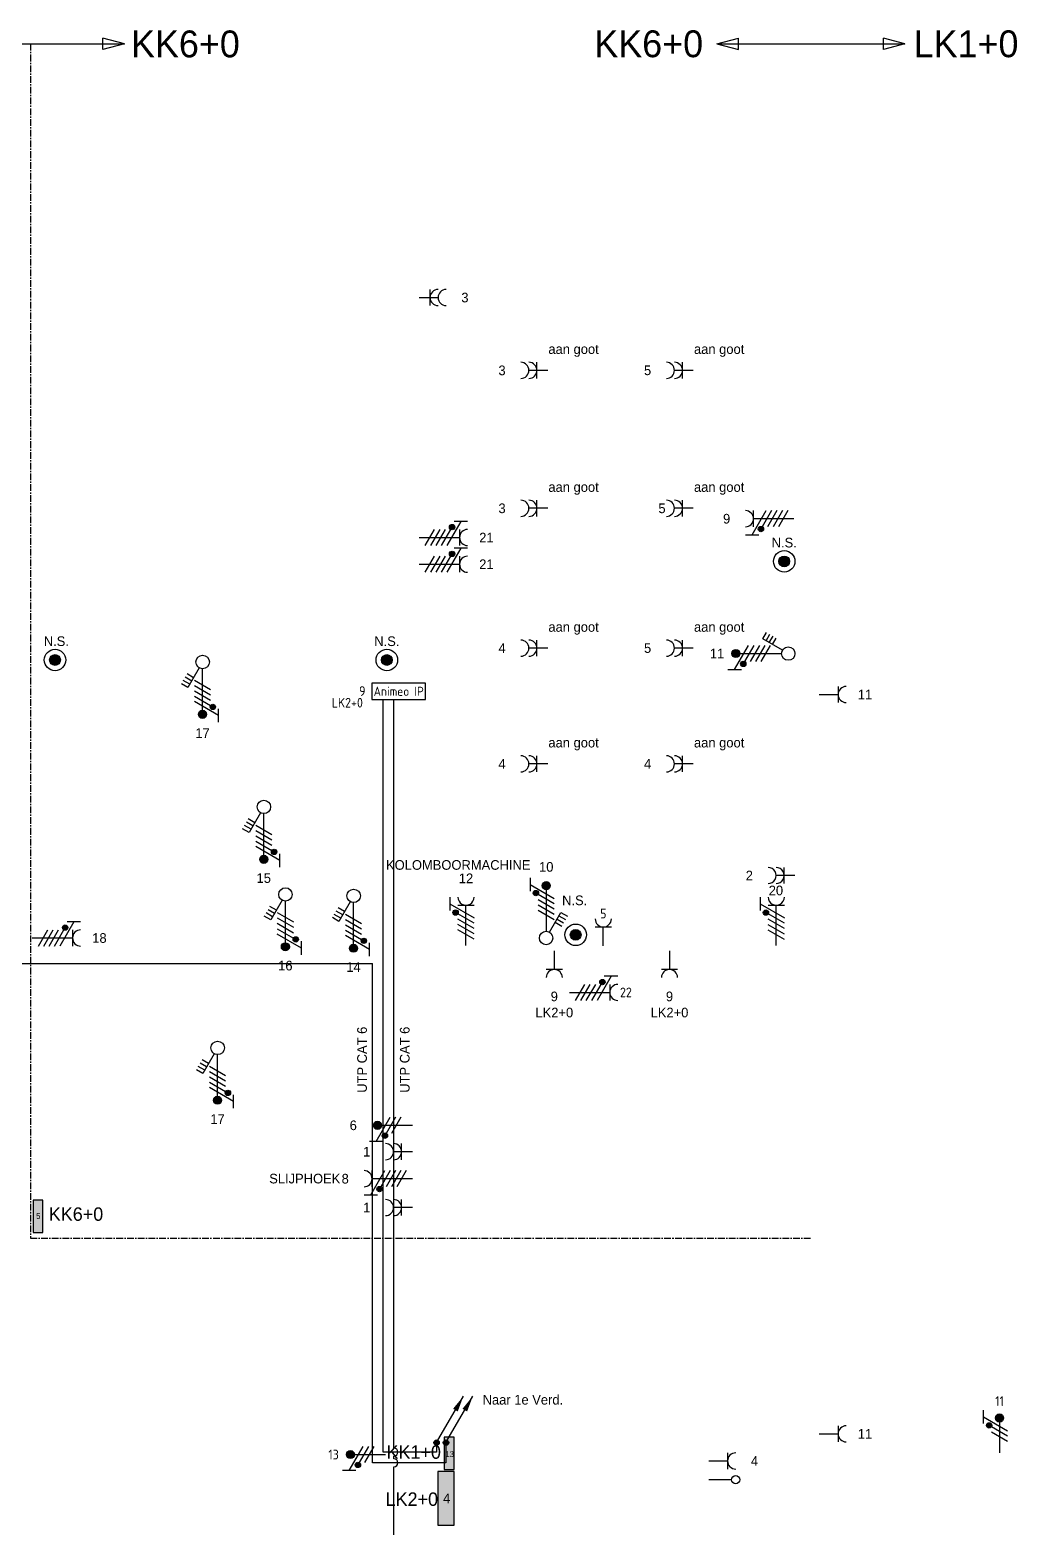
# Model space of a CAD drawing. Header units: millimetres. Extents: x -3262 to 234675, y 0 to 85156.
# Drawn here: x 54130 to 72504, y 57259 to 85135 of the extents above; entities that cross this region are included whole.
import ezdxf
from ezdxf.enums import TextEntityAlignment as Align

# ---------------------------------------------------------------- set-up
doc = ezdxf.new("R2010")
doc.units = ezdxf.units.MM
doc.header["$LTSCALE"] = 100
doc.linetypes.add('CENTER', pattern=[2, 1.25, -0.25, 0.25, -0.25])
doc.layers.get('0').update_dxf_attribs({"linetype": 'CONTINUOUS'})
for name, color, linetype in [('EL6132--', 3, 'CONTINUOUS'), ('EL6212--', 3, 'CONTINUOUS'), ('EL6212--_S', 4, 'CONTINUOUS'), ('EL6221--', 3, 'CONTINUOUS'), ('EL6222--', 3, 'CONTINUOUS'), ('EL6223--', 3, 'CONTINUOUS'), ('EL6311--', 3, 'CONTINUOUS')]:
    doc.layers.add(name, color=color, linetype=linetype)
doc.styles.add('buro-018', font='BUROFONT.shx', dxfattribs={"height": 180})
doc.styles.add('BURO-025', font='BUROFONT.shx', dxfattribs={"height": 250})
doc.styles.add('BURO-035', font='BUROFONT.shx', dxfattribs={"height": 350})
doc.styles.add('STABICAD-012', font='ISOCP.SHX', dxfattribs={"height": 1.2})
doc.styles.add('STABICAD-018', font='ISOCP.SHX', dxfattribs={"height": 180})

# ---------------------------------------------------------------- blocks, each defined once
blk = doc.blocks.new('E00078')
at = {"color": 0, "linetype": 'Continuous'}
for p, q in [((-3, 6.48), (-3, 8.98)), ((-3, 7.73), (1.5, 5.13)), ((1.5, 4.13), (-1.5, 5.87)), ((0, 7.5), (0, 1)), ((1.5, 3.13), (-1.5, 4.87))]:
    blk.add_line(p, q, dxfattribs=at)
at = {"color": 0, "linetype": 'Continuous', "const_width": 0.5}
blk.add_lwpolyline([(-2.18, 6.12, 1), (-1.68, 6.12, 1)], format="xyb", close=True, dxfattribs=at)
at = {"color": 0, "const_width": 0.75}
blk.add_lwpolyline([(-0.38, 7.5, 1), (0.38, 7.5, 1)], format="xyb", close=True, dxfattribs=at)
at = {"color": 0, "linetype": 'Continuous'}
for centre, radius in [((-1.93, 6.12), 0.5), ((0, 7.5), 0.75)]:
    blk.add_circle(centre, radius, dxfattribs=at)
at = {"color": 0, "linetype": 'Continuous', "style": 'buro-018'}
for tag, p in [('PANEL', (0, 14)), ('CIRCUIT', (0, 11)), ('SUBCIRCUIT', (4.5, 11))]:
    blk.add_attdef(tag, text='', height=1.8, dxfattribs=at).set_placement(p, align=Align.MIDDLE)
at = {"color": 0, "linetype": 'Continuous', "style": 'buro-018', "flags": 1}
for tag, p in [('POWERCODE', (13, 11)), ('ARTICLECODE', (0, 0))]:
    blk.add_attdef(tag, text='', height=1.8, dxfattribs=at).set_placement(p, align=Align.MIDDLE)
blk = doc.blocks.new('E00160')
at = {"color": 0, "linetype": 'Continuous'}
for p, q in [((-17.5, 0), (-13.5, 1.07)), ((-17.5, 0), (17.5, 0)), ((-17.5, 0), (-13.5, -1.07)), ((-13.5, -1.07), (-13.5, 1.07)), ((17.5, 0), (13.5, 1.07)), ((13.5, -1.07), (13.5, 1.07)), ((17.5, 0), (13.5, -1.07))]:
    blk.add_line(p, q, dxfattribs=at)
at = {"color": 0, "linetype": 'Continuous', "style": 'BURO-035'}
for tag, p in [('TEXT2', (-22.5, 0)), ('TEXT1', (22.5, 0))]:
    blk.add_attdef(tag, text='', height=3.5, dxfattribs=at).set_placement(p, align=Align.MIDDLE)
blk = doc.blocks.new('111304D')
at = {"color": 0, "linetype": 'Continuous'}
for p, q in [((-3, 9.98), (-3, 7.48)), ((-3, 8.73), (1.5, 6.13)), ((-1.5, 8.5), (1.5, 8.5)), ((0, 1), (0, 8.5)), ((1.5, 5.13), (-1.5, 6.87)), ((1.5, 4.13), (-1.5, 5.87)), ((1.5, 3.13), (-1.5, 4.87)), ((1.5, 2.13), (-1.5, 3.87))]:
    blk.add_line(p, q, dxfattribs=at)
at = {"color": 0, "linetype": 'Continuous', "const_width": 0.5}
blk.add_lwpolyline([(-1.68, 7.12, 1), (-2.18, 7.12, 1)], format="xyb", close=True, dxfattribs=at)
at = {"color": 0, "linetype": 'Continuous'}
blk.add_circle((-1.93, 7.12), 0.5, dxfattribs=at)
blk.add_arc((0, 10), 1.5, 180, 0, dxfattribs=at)
at = {"color": 0, "linetype": 'Continuous', "style": 'buro-018'}
for tag, p in [('PANEL', (0, 15.5)), ('CIRCUIT', (0, 12.5)), ('SUBCIRCUIT', (4.5, 12.5))]:
    blk.add_attdef(tag, text='', height=1.8, dxfattribs=at).set_placement(p, align=Align.MIDDLE)
at = {"color": 0, "linetype": 'Continuous', "style": 'buro-018', "flags": 1}
for tag, p in [('POWERCODE', (13, 12.5)), ('ARTICLECODE', (0, 0))]:
    blk.add_attdef(tag, text='', height=1.8, dxfattribs=at).set_placement(p, align=Align.MIDDLE)
blk = doc.blocks.new('1114A3A')
at = {"color": 0, "linetype": 'Continuous'}
for p, q in [((0.62, 3.33), (2.74, 7)), ((2.04, 5.79), (3.25, 5.09)), ((2.39, 6.39), (3.6, 5.69)), ((2.74, 7), (3.95, 6.3)), ((1.69, 5.18), (2.9, 4.48))]:
    blk.add_line(p, q, dxfattribs=at)
blk.add_circle((0, 2.25), 1.25, dxfattribs=at)
at = {"color": 0, "linetype": 'Continuous', "style": 'buro-018'}
blk.add_attdef('SWITCHCODE', text='', height=1.8, dxfattribs=at).set_placement((3.36, 9), align=Align.MIDDLE)
at = {"color": 0, "linetype": 'Continuous', "style": 'buro-018', "flags": 1}
blk.add_attdef('ARTICLECODE', text='', height=1.8, dxfattribs=at).set_placement((0, 0), align=Align.MIDDLE)
blk = doc.blocks.new('E00082')
at = {"color": 0, "linetype": 'Continuous'}
for p, q in [((-3, 10.98), (-3, 8.48)), ((-3, 9.73), (1.5, 7.13)), ((0, 9.5), (0, 1)), ((1.5, 6.13), (-1.5, 7.87)), ((1.5, 5.13), (-1.5, 6.87)), ((1.5, 4.13), (-1.5, 5.87)), ((1.5, 3.13), (-1.5, 4.87))]:
    blk.add_line(p, q, dxfattribs=at)
at = {"color": 0, "linetype": 'Continuous', "const_width": 0.5}
blk.add_lwpolyline([(-1.68, 8.12, 1), (-2.18, 8.12, 1)], format="xyb", close=True, dxfattribs=at)
at = {"color": 0, "const_width": 0.75}
blk.add_lwpolyline([(-0.38, 9.5, 1), (0.38, 9.5, 1)], format="xyb", close=True, dxfattribs=at)
at = {"color": 0, "linetype": 'Continuous'}
for centre, radius in [((-1.93, 8.12), 0.5), ((0, 9.5), 0.75)]:
    blk.add_circle(centre, radius, dxfattribs=at)
at = {"color": 0, "linetype": 'Continuous', "style": 'buro-018'}
for tag, p in [('PANEL', (0, 16)), ('CIRCUIT', (0, 13)), ('SUBCIRCUIT', (4.5, 13))]:
    blk.add_attdef(tag, text='', height=1.8, dxfattribs=at).set_placement(p, align=Align.MIDDLE)
at = {"color": 0, "linetype": 'Continuous', "style": 'buro-018', "flags": 1}
for tag, p in [('POWERCODE', (13, 13)), ('ARTICLECODE', (0, 0))]:
    blk.add_attdef(tag, text='', height=1.8, dxfattribs=at).set_placement(p, align=Align.MIDDLE)
blk = doc.blocks.new('111304A')
at = {"color": 0, "linetype": 'Continuous'}
for p, q in [((-1.5, 3), (1.5, 3)), ((0, 1), (0, 4.5))]:
    blk.add_line(p, q, dxfattribs=at)
for centre in [(0, 6), (0, 4.5)]:
    blk.add_arc(centre, 1.5, 180, 0, dxfattribs=at)
at = {"color": 0, "linetype": 'Continuous', "style": 'buro-018'}
for tag, p in [('PANEL', (0, 11.5)), ('CIRCUIT', (0, 8.5)), ('SUBCIRCUIT', (4.5, 8.5))]:
    blk.add_attdef(tag, text='', height=1.8, dxfattribs=at).set_placement(p, align=Align.MIDDLE)
at = {"color": 0, "linetype": 'Continuous', "style": 'buro-018', "flags": 1}
for tag, p in [('POWERCODE', (13, 8.5)), ('ARTICLECODE', (0, 0))]:
    blk.add_attdef(tag, text='', height=1.8, dxfattribs=at).set_placement(p, align=Align.MIDDLE)
blk = doc.blocks.new('E00119')
at = {"color": 0, "linetype": 'Continuous', "const_width": 1}
blk.add_lwpolyline([(-0.5, 3, 1), (0.5, 3, 1)], format="xyb", close=True, dxfattribs=at)
at = {"color": 0, "linetype": 'Continuous'}
for radius in [2, 1]:
    blk.add_circle((0, 3), radius, dxfattribs=at)
at = {"color": 0, "linetype": 'Continuous', "style": 'buro-018'}
blk.add_attdef('SWITCHCODE', text='', height=1.8, dxfattribs=at).set_placement((0, 7), align=Align.MIDDLE)
at = {"color": 0, "linetype": 'Continuous', "style": 'buro-018', "flags": 1}
blk.add_attdef('ARTICLECODE', text='', height=1.8, dxfattribs=at).set_placement((0, 0), align=Align.MIDDLE)
blk = doc.blocks.new('1116A4C')
at = {"color": 0, "linetype": 'Continuous'}
for p, q in [((-5, 4), (-5, 1)), ((5, 4), (-5, 4)), ((5, 1), (5, 4)), ((-5, 1), (5, 1))]:
    blk.add_line(p, q, dxfattribs=at)
blk.add_solid([(-5, 4), (-5, 1), (5, 4), (5, 1)], dxfattribs=at)
at = {"color": 0, "linetype": 'Continuous', "style": 'buro-018'}
for tag, p in [('PANEL', (0, 15)), ('CIRCUIT', (0, 9)), ('SUBCIRCUIT', (4.5, 9)), ('PANELNAME', (0, 6))]:
    blk.add_attdef(tag, text='', height=1.8, dxfattribs=at).set_placement(p, align=Align.MIDDLE)
at = {"color": 0, "linetype": 'Continuous', "style": 'buro-018', "flags": 1}
blk.add_attdef('ARTICLECODE', text='', height=1.8, dxfattribs=at).set_placement((0, 0), align=Align.MIDDLE)
at = {"layer": 'EL6222--', "color": 1, "style": 'STABICAD-012', "flags": 1}
blk.add_attdef('CASCADINGPANEL', text='', height=1.8, rotation=90, dxfattribs=at).set_placement((903.38, 707.15), align=Align.MIDDLE_CENTER)
blk = doc.blocks.new('111304')
at = {"color": 0, "linetype": 'Continuous'}
for p, q in [((-1.5, 4.5), (1.5, 4.5)), ((0, 1), (0, 4.5))]:
    blk.add_line(p, q, dxfattribs=at)
blk.add_arc((0, 6), 1.5, 180, 0, dxfattribs=at)
at = {"color": 0, "linetype": 'Continuous', "style": 'buro-018'}
for tag, p in [('PANEL', (0, 11.5)), ('CIRCUIT', (0, 8.5)), ('SUBCIRCUIT', (4.5, 8.5))]:
    blk.add_attdef(tag, text='', height=1.8, dxfattribs=at).set_placement(p, align=Align.MIDDLE)
at = {"color": 0, "linetype": 'Continuous', "style": 'buro-018', "flags": 1}
for tag, p in [('POWERCODE', (13, 8.5)), ('ARTICLECODE', (0, 0))]:
    blk.add_attdef(tag, text='', height=1.8, dxfattribs=at).set_placement(p, align=Align.MIDDLE)
blk = doc.blocks.new('E00128')
at = {"color": 0, "linetype": 'Continuous'}
blk.add_line((0, 5.25), (0, 1), dxfattribs=at)
blk.add_circle((0, 6), 0.75, dxfattribs=at)
at = {"color": 7, "style": 'buro-018'}
blk.add_attdef('TEXT1', text='', height=1.8, dxfattribs=at).set_placement((0, 9), align=Align.MIDDLE)
at = {"color": 0, "linetype": 'Continuous', "style": 'buro-018', "flags": 1}
blk.add_attdef('ARTICLECODE', text='', height=1.8, dxfattribs=at).set_placement((0, 0), align=Align.MIDDLE)
blk = doc.blocks.new('E00113')
at = {"color": 0, "linetype": 'Continuous'}
for p, q in [((-5, 4), (-5, 1)), ((5, 4), (-5, 4)), ((5, 1), (5, 4)), ((-5, 1), (5, 1))]:
    blk.add_line(p, q, dxfattribs=at)
at = {"color": 0, "linetype": 'Continuous', "style": 'STABICAD-018'}
for tag, p in [('TEXT1', (0, 6)), ('TEXT2', (0, 2.5)), ('ARTICLECODE', (0, 0))]:
    blk.add_attdef(tag, text='', height=1.8, dxfattribs=at).set_placement(p, align=Align.MIDDLE)
blk = doc.blocks.new('111201')
at = {"color": 0, "linetype": 'Continuous'}
blk.add_line((0, 0), (5, 8.66), dxfattribs=at)
blk.add_lwpolyline([(5, 8.66, 0, 1, 0), (3.5, 6.06, 1, 1, 0)], format="xyseb", dxfattribs=at)
blk.add_lwpolyline([(-0.25, 0, 0.5, 0.5, 1), (0.25, 0, 0.5, 0.5, 1)], format="xyseb", close=True, dxfattribs=at)
blk.add_circle((0, 0), 0.5, dxfattribs=at)
at = {"color": 0, "linetype": 'Continuous', "style": 'STABICAD-018'}
blk.add_attdef('ARTICLECODE', text='', height=1.8, dxfattribs=at).set_placement((0, 0), align=Align.MIDDLE)

msp = doc.modelspace()

# ---------------------------------------------------------------- linework, layer by layer
at = {"layer": 'EL6212--_S', "linetype": 'CENTER'}
for p, q in [((54137, 84875), (54137, 62640)), ((54137, 62640), (68667, 62640))]:
    msp.add_line(p, q, dxfattribs=at)
at = {"layer": 'EL6223--'}
for p, q in [((60705, 58655), (60705, 72670)), ((60905, 58730), (60905, 72670)), ((40364, 67752), (60505, 67752)), ((60505, 58455), (60505, 67752)), ((61699, 58830), (61699, 58655)), ((61874, 58830), (61874, 58455)), ((61699, 58655), (60705, 58655)), ((60905, 58530), (60905, 58580)), ((61874, 58455), (60505, 58455)), ((60905, 54291), (60905, 58380))]:
    msp.add_line(p, q, dxfattribs=at)
for centre in [(60905, 58655), (60905, 58455)]:
    msp.add_arc(centre, 75, 270, 90, dxfattribs=at)

# ---------------------------------------------------------------- block references
at = {"layer": 'EL6132--', "linetype": 'Continuous', "xscale": 100, "yscale": 100, "zscale": 100, "rotation": 269.9999166235742}
msp.add_blockref('E00128', (66666, 58141), dxfattribs=at)
at = {"layer": 'EL6212--', "linetype": 'Continuous'}
ref = msp.add_blockref('1116A4C', (54432, 63045), dxfattribs=dict(at, xscale=60, yscale=60, zscale=60, rotation=90.00000000000001))
ref.add_attrib('CIRCUIT', '5', dxfattribs={"layer": '0', "color": 1, "linetype": 'Continuous', "height": 108, "style": 'buro-018'}).set_placement((54286, 63049), align=Align.MIDDLE)
ref.add_attrib('PANELNAME', 'KK6+0', dxfattribs={"layer": '0', "color": 2, "linetype": 'Continuous', "height": 250, "style": 'BURO-025'}).set_placement((54987, 63086), align=Align.MIDDLE)
ref = msp.add_blockref('1116A4C', (61783, 58630), dxfattribs=dict(at, xscale=60, yscale=60, zscale=60, rotation=270))
ref.add_attrib('CIRCUIT', '13', dxfattribs={"layer": '0', "color": 1, "linetype": 'ByBlock', "height": 108, "style": 'buro-018'}).set_placement((61942, 58616), align=Align.MIDDLE)
ref.add_attrib('PANELNAME', 'KK1+0', dxfattribs={"layer": '0', "color": 2, "linetype": 'ByBlock', "height": 250, "style": 'BURO-025'}).set_placement((61273, 58655), align=Align.MIDDLE)
ref = msp.add_blockref('1116A4C', (62123, 57794), dxfattribs=dict(at, xscale=99.99999999999736, yscale=99.99999999999736, zscale=99.99999999999736, rotation=90.00004168814962))
ref.add_attrib('CIRCUIT', '4', dxfattribs={"layer": '0', "color": 1, "linetype": 'ByBlock', "height": 180, "style": 'buro-018'}).set_placement((61886, 57792), align=Align.MIDDLE)
ref.add_attrib('PANELNAME', 'LK2+0', dxfattribs={"layer": '0', "color": 2, "linetype": 'ByBlock', "height": 250, "style": 'BURO-025'}).set_placement((61238, 57778), align=Align.MIDDLE)
at = {"layer": 'EL6212--_S', "linetype": 'Continuous'}
ref = msp.add_blockref('E00160', (54137, 84875), dxfattribs=dict(at, xscale=100, yscale=100, zscale=100))
ref.add_attrib('TEXT1', 'KK6+0', dxfattribs={"layer": '0', "color": 4, "linetype": 'ByBlock', "height": 500, "style": 'buro-018'}).set_placement((57023, 84875), align=Align.MIDDLE)
ref.add_attrib('TEXT2', 'LK2+0', dxfattribs={"layer": '0', "color": 4, "linetype": 'ByBlock', "height": 500, "style": 'buro-018'}).set_placement((52349, 84394), align=Align.MIDDLE)
ref = msp.add_blockref('E00160', (68667, 84877), dxfattribs=dict(at, xscale=100, yscale=100, zscale=100))
ref.add_attrib('TEXT1', 'LK1+0', dxfattribs={"layer": '0', "color": 4, "linetype": 'ByBlock', "height": 500, "style": 'buro-018'}).set_placement((71554, 84877), align=Align.MIDDLE)
ref.add_attrib('TEXT2', 'KK6+0', dxfattribs={"layer": '0', "color": 4, "linetype": 'ByBlock', "height": 500, "style": 'buro-018'}).set_placement((65647, 84877), align=Align.MIDDLE)
at = {"layer": 'EL6221--', "linetype": 'Continuous'}
ref = msp.add_blockref('111304D', (68448, 76034, 2730), dxfattribs=dict(at, xscale=100, yscale=100, zscale=100, rotation=90.00000000000001))
ref.add_attrib('CIRCUIT', '9', dxfattribs={"layer": '0', "color": 1, "linetype": 'Continuous', "height": 180, "style": 'buro-018'}).set_placement((67098, 76034, 2730), align=Align.MIDDLE)
ref = msp.add_blockref('111304D', (61276, 75684), dxfattribs=dict(at, xscale=100, yscale=100, zscale=100, rotation=270))
ref.add_attrib('CIRCUIT', '21', dxfattribs={"layer": '0', "color": 1, "linetype": 'ByBlock', "height": 180, "style": 'buro-018'}).set_placement((62626, 75684), align=Align.MIDDLE)
ref = msp.add_blockref('111304D', (61276, 75186), dxfattribs=dict(at, xscale=100, yscale=100, zscale=100, rotation=270))
ref.add_attrib('CIRCUIT', '21', dxfattribs={"layer": '0', "color": 1, "linetype": 'ByBlock', "height": 180, "style": 'buro-018'}).set_placement((62626, 75186), align=Align.MIDDLE)
ref = msp.add_blockref('E00082', (68220, 73524), dxfattribs=dict(at, xscale=100, yscale=100, zscale=100, rotation=90.00000000000001))
ref.add_attrib('CIRCUIT', '11', dxfattribs={"layer": '0', "color": 1, "linetype": 'ByBlock', "height": 180, "style": 'buro-018'}).set_placement((66920, 73524), align=Align.MIDDLE)
ref = msp.add_blockref('E00082', (57341, 73341), dxfattribs=dict(at, xscale=100, yscale=100, zscale=100, rotation=180))
ref.add_attrib('CIRCUIT', '17', dxfattribs={"layer": '0', "color": 1, "linetype": 'ByBlock', "height": 180, "style": 'buro-018'}).set_placement((57341, 72041), align=Align.MIDDLE)
ref = msp.add_blockref('E00082', (58482, 70642), dxfattribs=dict(at, xscale=100, yscale=100, zscale=100, rotation=180))
ref.add_attrib('CIRCUIT', '15', dxfattribs={"layer": '0', "color": 1, "linetype": 'ByBlock', "height": 180, "style": 'buro-018'}).set_placement((58482, 69342), align=Align.MIDDLE)
ref = msp.add_blockref('111304D', (62246, 67989), dxfattribs=dict(at, xscale=100, yscale=100, zscale=100, rotation=359.999958313458))
ref.add_attrib('CIRCUIT', '12', dxfattribs={"layer": '0', "color": 1, "linetype": 'ByBlock', "height": 180, "style": 'buro-018'}).set_placement((62246, 69339), align=Align.MIDDLE)
ref = msp.add_blockref('E00082', (63740, 68251), dxfattribs=dict(at, xscale=100, yscale=100, zscale=100))
ref.add_attrib('CIRCUIT', '10', dxfattribs={"layer": '0', "color": 1, "linetype": 'ByBlock', "height": 180, "style": 'buro-018'}).set_placement((63740, 69551), align=Align.MIDDLE)
ref = msp.add_blockref('111304D', (68022, 67988, 2730), dxfattribs=dict(at, xscale=100, yscale=100, zscale=100, rotation=359.999958313458))
ref.add_attrib('CIRCUIT', '20', dxfattribs={"layer": '0', "color": 1, "linetype": 'Continuous', "height": 180, "style": 'buro-018'}).set_placement((68015, 69112, 2730), align=Align.MIDDLE)
ref = msp.add_blockref('E00082', (58884, 69013), dxfattribs=dict(at, xscale=100, yscale=100, zscale=100, rotation=180))
ref.add_attrib('CIRCUIT', '16', dxfattribs={"layer": '0', "color": 1, "linetype": 'ByBlock', "height": 180, "style": 'buro-018'}).set_placement((58884, 67713), align=Align.MIDDLE)
ref = msp.add_blockref('E00082', (60152, 68986), dxfattribs=dict(at, xscale=100, yscale=100, zscale=100, rotation=180))
ref.add_attrib('CIRCUIT', '14', dxfattribs={"layer": '0', "color": 1, "linetype": 'ByBlock', "height": 180, "style": 'buro-018'}).set_placement((60152, 67686), align=Align.MIDDLE)
ref = msp.add_blockref('111304D', (54073, 68227), dxfattribs=dict(at, xscale=100, yscale=100, zscale=100, rotation=270))
ref.add_attrib('CIRCUIT', '18', dxfattribs={"layer": '0', "color": 1, "linetype": 'ByBlock', "height": 180, "style": 'buro-018'}).set_placement((55423, 68227), align=Align.MIDDLE)
ref = msp.add_blockref('111304D', (64073, 67214), dxfattribs=dict(at, xscale=100, yscale=100, rotation=270))
ref.add_attrib('CIRCUIT', '22', dxfattribs={"layer": '0', "color": 1, "linetype": 'ByBlock', "height": 180, "style": 'STABICAD-018'}).set_placement((65223, 67214), align=Align.MIDDLE)
ref = msp.add_blockref('E00082', (57621, 66155, 2730), dxfattribs=dict(at, xscale=100, yscale=100, zscale=100, rotation=180))
ref.add_attrib('CIRCUIT', '17', dxfattribs={"layer": '0', "color": 1, "linetype": 'Continuous', "height": 180, "style": 'buro-018'}).set_placement((57621, 64855, 2730), align=Align.MIDDLE)
ref = msp.add_blockref('111304D', (61348, 63745), dxfattribs=dict(at, xscale=100, yscale=100, zscale=100, rotation=90.00000000000001))
ref.add_attrib('CIRCUIT', '8', dxfattribs={"layer": '0', "color": 1, "linetype": 'ByBlock', "height": 180, "style": 'buro-018'}).set_placement((59998, 63745), align=Align.MIDDLE)
at = {"layer": 'EL6222--', "linetype": 'Continuous'}
ref = msp.add_blockref('111304A', (61276, 80152), dxfattribs=dict(at, xscale=100, yscale=100, zscale=100, rotation=270.0000833763044))
ref.add_attrib('CIRCUIT', '3', dxfattribs={"layer": '0', "color": 1, "linetype": 'ByBlock', "height": 180, "style": 'buro-018'}).set_placement((62226, 80152), align=Align.MIDDLE)
ref = msp.add_blockref('111304A', (63867, 78796), dxfattribs=dict(at, xscale=100, yscale=100, zscale=100, rotation=90.00000000000001))
ref.add_attrib('CIRCUIT', '3', dxfattribs={"layer": '0', "color": 1, "linetype": 'ByBlock', "height": 180, "style": 'buro-018'}).set_placement((62917, 78796), align=Align.MIDDLE)
ref = msp.add_blockref('111304A', (66577, 78796), dxfattribs=dict(at, xscale=100, yscale=100, zscale=100, rotation=90.00000000000001))
ref.add_attrib('CIRCUIT', '5', dxfattribs={"layer": '0', "color": 1, "linetype": 'ByBlock', "height": 180, "style": 'buro-018'}).set_placement((65627, 78796), align=Align.MIDDLE)
ref = msp.add_blockref('111304A', (63867, 76228), dxfattribs=dict(at, xscale=100, yscale=100, zscale=100, rotation=90.00000000000001))
ref.add_attrib('CIRCUIT', '3', dxfattribs={"layer": '0', "color": 1, "linetype": 'ByBlock', "height": 180, "style": 'buro-018'}).set_placement((62917, 76228), align=Align.MIDDLE)
ref = msp.add_blockref('111304A', (66577, 76228), dxfattribs=dict(at, xscale=100, yscale=100, zscale=100, rotation=90.00000000000001))
ref.add_attrib('CIRCUIT', '5', dxfattribs={"layer": '0', "color": 1, "linetype": 'ByBlock', "height": 180, "style": 'buro-018'}).set_placement((65895, 76226), align=Align.MIDDLE)
ref = msp.add_blockref('111304A', (63867, 73624), dxfattribs=dict(at, xscale=100, yscale=100, zscale=100, rotation=90.00000000000001))
ref.add_attrib('CIRCUIT', '4', dxfattribs={"layer": '0', "color": 1, "linetype": 'ByBlock', "height": 180, "style": 'buro-018'}).set_placement((62917, 73624), align=Align.MIDDLE)
ref = msp.add_blockref('111304A', (66577, 73624), dxfattribs=dict(at, xscale=100, yscale=100, zscale=100, rotation=90.00000000000001))
ref.add_attrib('CIRCUIT', '5', dxfattribs={"layer": '0', "color": 1, "linetype": 'ByBlock', "height": 180, "style": 'buro-018'}).set_placement((65627, 73624), align=Align.MIDDLE)
ref = msp.add_blockref('111304', (68723, 72760), dxfattribs=dict(at, xscale=100, yscale=100, zscale=100, rotation=270))
ref.add_attrib('CIRCUIT', '11', dxfattribs={"layer": '0', "color": 1, "linetype": 'ByBlock', "height": 180, "style": 'buro-018'}).set_placement((69673, 72760), align=Align.MIDDLE)
ref = msp.add_blockref('111304A', (63867, 71469), dxfattribs=dict(at, xscale=100, yscale=100, zscale=100, rotation=90.00000000000001))
ref.add_attrib('CIRCUIT', '4', dxfattribs={"layer": '0', "color": 1, "linetype": 'ByBlock', "height": 180, "style": 'buro-018'}).set_placement((62917, 71469), align=Align.MIDDLE)
ref = msp.add_blockref('111304A', (66577, 71469), dxfattribs=dict(at, xscale=100, yscale=100, zscale=100, rotation=90.00000000000001))
ref.add_attrib('CIRCUIT', '4', dxfattribs={"layer": '0', "color": 1, "linetype": 'ByBlock', "height": 180, "style": 'buro-018'}).set_placement((65627, 71469), align=Align.MIDDLE)
ref = msp.add_blockref('111304A', (68470, 69391), dxfattribs=dict(at, xscale=100, yscale=100, zscale=100, rotation=89.99991662369563))
ref.add_attrib('CIRCUIT', '2', dxfattribs={"layer": '0', "color": 1, "linetype": 'ByBlock', "height": 180, "style": 'buro-018'}).set_placement((67520, 69391), align=Align.MIDDLE)
ref = msp.add_blockref('111304', (64802, 67982), dxfattribs=dict(at, xscale=100, yscale=100, zscale=100))
ref.add_attrib('CIRCUIT', '5', dxfattribs={"layer": '0', "color": 1, "linetype": 'Continuous', "height": 180, "style": 'STABICAD-018'}).set_placement((64802, 68682), align=Align.MIDDLE)
ref = msp.add_blockref('111304', (63890, 68089), dxfattribs=dict(at, xscale=100, yscale=100, zscale=100, rotation=180.0000416865419))
ref.add_attrib('CIRCUIT', '9', dxfattribs={"layer": '0', "color": 1, "linetype": 'ByBlock', "height": 180, "style": 'buro-018'}).set_placement((63890, 67139), align=Align.MIDDLE)
ref.add_attrib('PANEL', 'LK2+0', dxfattribs={"layer": '0', "color": 1, "linetype": 'ByBlock', "height": 180, "style": 'buro-018'}).set_placement((63890, 66839), align=Align.MIDDLE)
ref = msp.add_blockref('111304', (66034, 68089), dxfattribs=dict(at, xscale=100, yscale=100, zscale=100, rotation=180.0000416865419))
ref.add_attrib('CIRCUIT', '9', dxfattribs={"layer": '0', "color": 1, "linetype": 'ByBlock', "height": 180, "style": 'buro-018'}).set_placement((66034, 67139), align=Align.MIDDLE)
ref.add_attrib('PANEL', 'LK2+0', dxfattribs={"layer": '0', "color": 1, "linetype": 'ByBlock', "height": 180, "style": 'buro-018'}).set_placement((66034, 66839), align=Align.MIDDLE)
ref = msp.add_blockref('E00078', (61348, 64739), dxfattribs=dict(at, xscale=100, yscale=100, zscale=100, rotation=90.00000000000001))
ref.add_attrib('CIRCUIT', '6', dxfattribs={"layer": '0', "color": 1, "linetype": 'ByBlock', "height": 180, "style": 'buro-018'}).set_placement((60148, 64739), align=Align.MIDDLE)
ref = msp.add_blockref('111304A', (61348, 64248), dxfattribs=dict(at, xscale=100, yscale=100, zscale=100, rotation=90.00000000000001))
ref.add_attrib('CIRCUIT', '1', dxfattribs={"layer": '0', "color": 1, "linetype": 'ByBlock', "height": 180, "style": 'buro-018'}).set_placement((60398, 64248), align=Align.MIDDLE)
ref = msp.add_blockref('111304A', (61348, 63207), dxfattribs=dict(at, xscale=100, yscale=100, zscale=100, rotation=90.00000000000001))
ref.add_attrib('CIRCUIT', '1', dxfattribs={"layer": '0', "color": 1, "linetype": 'ByBlock', "height": 180, "style": 'buro-018'}).set_placement((60398, 63207), align=Align.MIDDLE)
ref = msp.add_blockref('E00078', (72178, 58539), dxfattribs=dict(at, xscale=100, yscale=100))
ref.add_attrib('CIRCUIT', '11', dxfattribs={"layer": '0', "color": 1, "linetype": 'ByBlock', "height": 180, "style": 'STABICAD-018'}).set_placement((72178, 59603), align=Align.MIDDLE)
ref = msp.add_blockref('111304', (68723, 58994), dxfattribs=dict(at, xscale=100, yscale=100, zscale=100, rotation=270))
ref.add_attrib('CIRCUIT', '11', dxfattribs={"layer": '0', "color": 1, "linetype": 'ByBlock', "height": 180, "style": 'buro-018'}).set_placement((69673, 58994), align=Align.MIDDLE)
ref = msp.add_blockref('E00078', (60846, 58609, 2730), dxfattribs=dict(at, xscale=100, yscale=100, rotation=90.00000000000001))
ref.add_attrib('CIRCUIT', '13', dxfattribs={"layer": '0', "color": 1, "linetype": 'Continuous', "height": 180, "style": 'STABICAD-018'}).set_placement((59782, 58609, 2730), align=Align.MIDDLE)
ref = msp.add_blockref('111304', (66666, 58489), dxfattribs=dict(at, xscale=100, yscale=100, zscale=100, rotation=269.9999583119084))
ref.add_attrib('CIRCUIT', '4', dxfattribs={"layer": '0', "color": 1, "linetype": 'ByBlock', "height": 180, "style": 'buro-018'}).set_placement((67616, 58489), align=Align.MIDDLE)
at = {"layer": 'EL6223--', "linetype": 'Continuous'}
ref = msp.add_blockref('E00113', (60994, 72570), dxfattribs=dict(at, xscale=100, yscale=100, zscale=100))
ref.add_attrib('TEXT1', '9', dxfattribs={"layer": '0', "color": 1, "linetype": 'Continuous', "height": 180, "style": 'STABICAD-018'}).set_placement((60316, 72825), align=Align.MIDDLE)
ref.add_attrib('TEXT2', 'Animeo IP', dxfattribs={"layer": '0', "color": 1, "linetype": 'Continuous', "height": 170, "style": 'STABICAD-018'}).set_placement((60994, 72820), align=Align.MIDDLE)
at = {"layer": 'EL6223--', "linetype": 'Continuous', "xscale": 100, "yscale": 100, "zscale": 100}
for p in [(61699, 58830), (61874, 58830)]:
    msp.add_blockref('111201', p, dxfattribs=at)
at = {"layer": 'EL6311--', "linetype": 'Continuous'}
ref = msp.add_blockref('E00119', (68470, 75239), dxfattribs=dict(at, xscale=100, yscale=100, zscale=100, rotation=90.00000000000001))
ref.add_attrib('SWITCHCODE', 'N.S.', dxfattribs={"layer": '0', "color": 1, "linetype": 'ByBlock', "height": 180, "style": 'buro-018'}).set_placement((68170, 75589), align=Align.MIDDLE)
at = {"layer": 'EL6311--', "linetype": 'Continuous', "xscale": 100, "yscale": 100, "zscale": 100}
for p, rotation in [((68470, 73522), 90.00000000000001), ((57344, 73591), 180), ((58484, 70892), 180), ((58886, 69263), 180), ((60155, 69236), 180), ((57623, 66405, 2730), 180)]:
    msp.add_blockref('1114A3A', p, dxfattribs=dict(at, rotation=rotation))
at = {"layer": 'EL6311--', "linetype": 'Continuous'}
ref = msp.add_blockref('E00119', (54297, 73426), dxfattribs=dict(at, xscale=100, yscale=100, zscale=100, rotation=265.6951985014198))
ref.add_attrib('SWITCHCODE', 'N.S.', dxfattribs={"layer": '0', "color": 1, "linetype": 'ByBlock', "height": 180, "style": 'buro-018'}).set_placement((54621, 73754), align=Align.MIDDLE)
ref = msp.add_blockref('E00119', (60473, 73403, 2730), dxfattribs=dict(at, xscale=100, yscale=100, zscale=100, rotation=270))
ref.add_attrib('SWITCHCODE', 'N.S.', dxfattribs={"layer": '0', "color": 1, "linetype": 'ByBlock', "height": 180, "style": 'buro-018'}).set_placement((60773, 73753, 2730), align=Align.MIDDLE)
ref = msp.add_blockref('E00119', (64588, 68286), dxfattribs=dict(at, xscale=100, yscale=100, zscale=100, rotation=90.00000000000001))
ref.add_attrib('SWITCHCODE', 'N.S.', dxfattribs={"layer": '0', "color": 1, "linetype": 'ByBlock', "height": 180, "style": 'buro-018'}).set_placement((64269, 68928), align=Align.MIDDLE)
at = {"layer": 'EL6311--', "linetype": 'Continuous', "xscale": 100, "yscale": 100, "zscale": 100}
msp.add_blockref('1114A3A', (63738, 68001), dxfattribs=at)

# ---------------------------------------------------------------- texts
at = {"layer": 'EL6221--', "style": 'buro-018'}
for s, p in [('KOLOMBOORMACHINE', (60758, 69497)), ('SLIJPHOEK', (58583, 63657))]:
    msp.add_text(s, height=180, dxfattribs=at).set_placement(p)
at = {"layer": 'EL6222--', "style": 'buro-018'}
for p in [(63780, 79102), (66490, 79102), (63780, 76534), (66490, 76534), (63780, 73929), (66490, 73929), (63780, 71775), (66490, 71775)]:
    msp.add_text('aan goot', height=180, dxfattribs=at).set_placement(p)
at = {"layer": 'EL6223--', "linetype": 'Continuous', "style": 'STABICAD-018'}
msp.add_text('LK2+0', height=180, dxfattribs=at).set_placement((59746, 72518, 2730))
at = {"layer": 'EL6223--', "style": 'buro-018'}
for p in [(60401, 65345), (61196, 65345)]:
    msp.add_text('UTP CAT 6', height=180, rotation=90, dxfattribs=at).set_placement(p)
msp.add_text('Naar 1e Verd.', height=180, dxfattribs=at).set_placement((62556, 59539))

doc.saveas('drawing.dxf')
